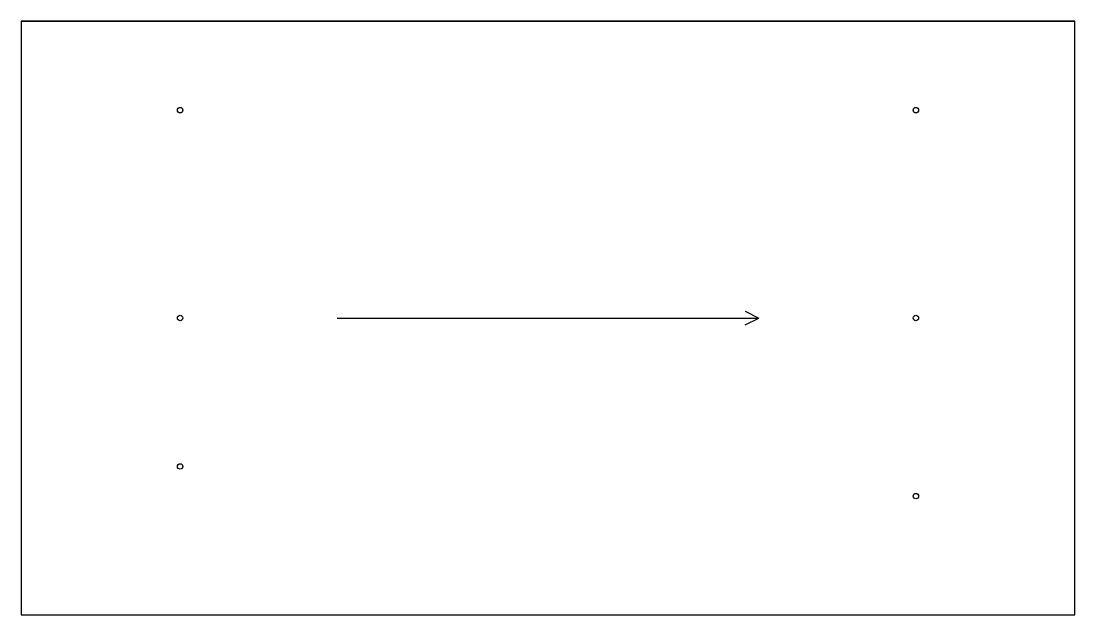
# Model space of a CAD drawing. Header units: millimetres. Extents: x 0 to 1163, y 0 to 655.
import ezdxf

# ---------------------------------------------------------------- set-up
doc = ezdxf.new("R2010")
doc.units = ezdxf.units.MM
for name, color, linetype in [('A_SIDE_HOLES_12', 7, 'Continuous'), ('EDGE_BANDING', 7, 'Continuous'), ('GRAIN_DIRECTION', 3, 'Continuous'), ('OUTSIDE_THROUGH', 7, 'Continuous')]:
    doc.layers.add(name, color=color, linetype=linetype)

msp = doc.modelspace()

# ---------------------------------------------------------------- linework, layer by layer
at = {"layer": 'A_SIDE_HOLES_12'}
for centre in [(175.5, 556.75), (987.5, 556.75), (175.5, 327.5), (987.5, 327.5), (175.5, 163.75), (987.5, 131)]:
    msp.add_circle(centre, 3, dxfattribs=at)
at = {"layer": 'EDGE_BANDING'}
msp.add_line((0, 655), (1163, 655), dxfattribs=at)
at = {"layer": 'GRAIN_DIRECTION'}
for p in [(348.9, 327.5), (799.1, 335), (799.1, 320)]:
    msp.add_line(p, (814.1, 327.5), dxfattribs=at)
at = {"layer": 'OUTSIDE_THROUGH'}
msp.add_lwpolyline([(0, 0), (1163, 0), (1163, 655), (0, 655)], close=True, dxfattribs=at)

doc.saveas('drawing.dxf')
